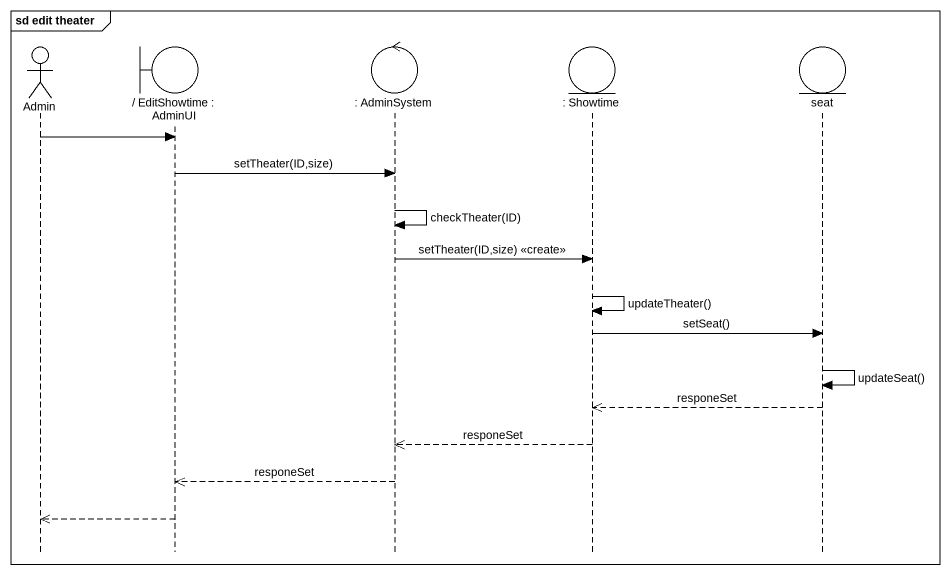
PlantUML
@startuml
mainframe sd edit theater
hide footbox
actor Admin
boundary "/ EditShowtime : AdminUI" as EditShowtime_AdminUI
control ": AdminSystem" as AdminSystem
entity ": Showtime" as Showtime
entity seat

Admin -> EditShowtime_AdminUI
EditShowtime_AdminUI -> AdminSystem : setTheater(ID,size)
AdminSystem -> AdminSystem : checkTheater(ID)
AdminSystem -> Showtime : setTheater(ID,size) <<create>>
Showtime -> Showtime : updateTheater()
Showtime -> seat : setSeat()
seat -> seat : updateSeat()
seat -->> Showtime : responeSet
Showtime -->> AdminSystem : responeSet
AdminSystem -->> EditShowtime_AdminUI : responeSet
EditShowtime_AdminUI -->> Admin
@enduml
